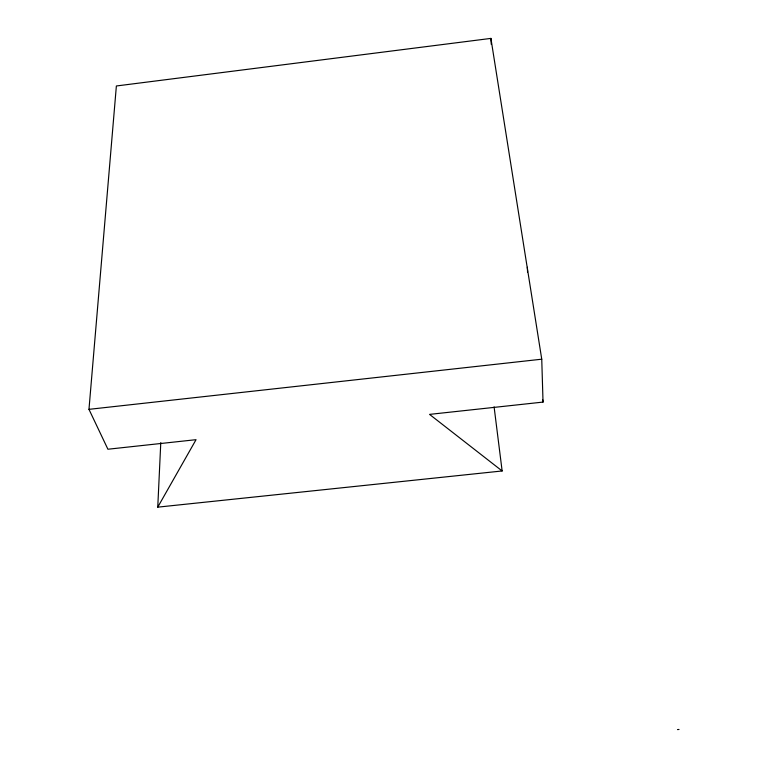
<?xml version="1.0" encoding="UTF-8"?>
<svg xmlns="http://www.w3.org/2000/svg" width="768" height="768" viewBox="0 0 768 768"><rect width="100%" height="100%" fill="white"/><g stroke="black" fill="none" stroke-linecap="round" stroke-linejoin="round"><path stroke-width="1.15" d="M494.093 406.867L502.138 470.966L157.757 507.149L160.781 442.608M157.757 507.149L196.051 439.68L107.914 449.232L88.973 409.344L116.371 85.978L490.906 38.4L541.747 359.194L543.034 402.086L429.552 414.384L502.138 470.966M88.973 409.344L541.747 359.194M677.482 729.6L679.027 729.456M542.669 399.744L543.034 402.086M490.906 38.4L491.27 44.352M527.366 267.254L527.558 272.045"/></g></svg>
